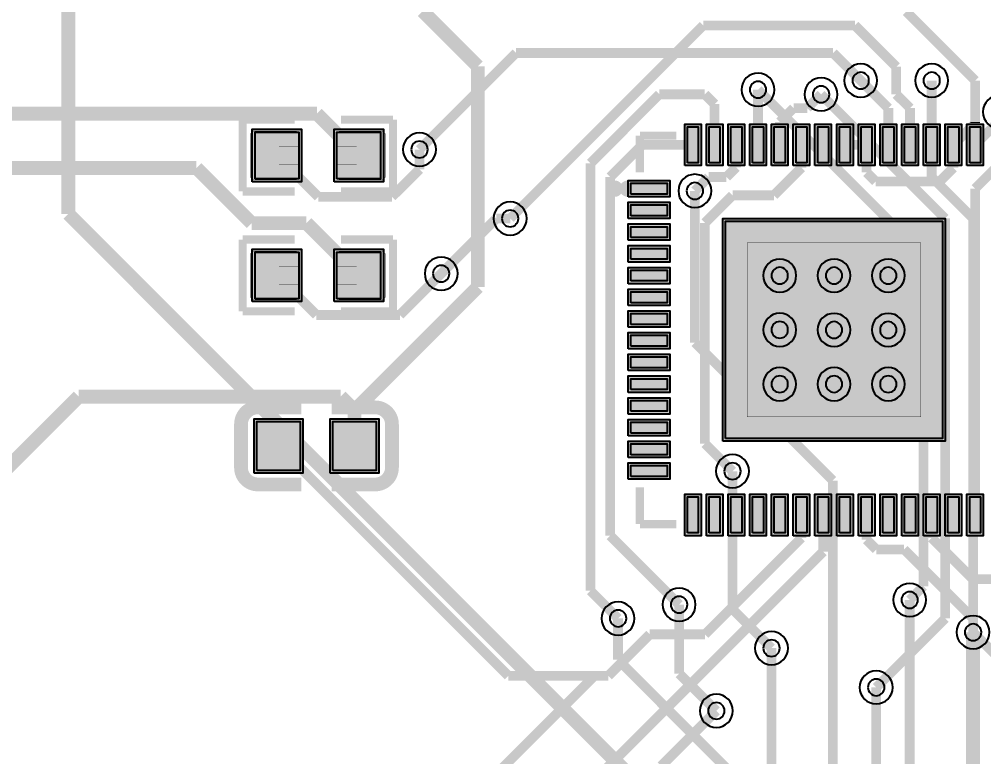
# Model space of a CAD drawing. Header units: millimetres. Extents: x 15 to 87.1, y 6.4 to 62.
# Drawn here: x 32.75 to 50.52, y 38.35 to 51.93 of the extents above; entities that cross this region are included whole.
import ezdxf

# ---------------------------------------------------------------- set-up
doc = ezdxf.new("R2010")
doc.units = ezdxf.units.MM
doc.header["$MEASUREMENT"] = 0
for name, color, linetype, true_color in [('Bottom-Layer', 7, 'Continuous', 0x0000ff), ('Document-Layer', 7, 'Continuous', 0xffffff), ('Hole-Layer', 7, 'Continuous', 0x222222), ('Multi-Layer', 7, 'Continuous', 0xc0c0c0), ('Top-Layer', 7, 'Continuous', 0xff0000), ('Top-Paste-Mask-Layer', 7, 'Continuous', 0x808080), ('Top-Silkscreen-Layer', 7, 'Continuous', 0xffcc00), ('Top-Solder-Mask-Layer', 7, 'Continuous', 0x800080)]:
    doc.layers.add(name, color=color, linetype=linetype, true_color=true_color)

msp = doc.modelspace()

# ---------------------------------------------------------------- hatches: boundary and pattern name
at = {"layer": 'Top-Layer'}
for points in [[(45.061, 49.282), (45.061, 49.947), (45.261, 49.947), (45.261, 49.282)], [(45.46, 49.282), (45.46, 49.947), (45.66, 49.947), (45.66, 49.282)], [(45.86, 49.282), (45.86, 49.947), (46.06, 49.947), (46.06, 49.282)], [(46.26, 49.282), (46.26, 49.947), (46.46, 49.947), (46.46, 49.282)], [(46.661, 49.282), (46.661, 49.947), (46.861, 49.947), (46.861, 49.282)], [(47.061, 49.282), (47.061, 49.947), (47.261, 49.947), (47.261, 49.282)], [(47.46, 49.282), (47.46, 49.947), (47.66, 49.947), (47.66, 49.282)], [(47.86, 49.282), (47.86, 49.947), (48.06, 49.947), (48.06, 49.282)], [(48.26, 49.282), (48.26, 49.947), (48.46, 49.947), (48.46, 49.282)], [(48.661, 49.282), (48.661, 49.947), (48.861, 49.947), (48.861, 49.282)], [(49.061, 49.282), (49.061, 49.947), (49.261, 49.947), (49.261, 49.282)], [(49.46, 49.282), (49.46, 49.947), (49.66, 49.947), (49.66, 49.282)], [(49.86, 49.282), (49.86, 49.947), (50.06, 49.947), (50.06, 49.282)], [(50.26, 49.282), (50.26, 49.947), (50.46, 49.947), (50.46, 49.282)], [(37.095, 48.986), (37.095, 49.85), (37.902, 49.85), (37.902, 48.986)], [(38.602, 48.986), (38.602, 49.85), (39.409, 49.85), (39.409, 48.986)], [(44.02, 48.707), (44.02, 48.907), (44.685, 48.907), (44.685, 48.707)], [(44.02, 48.307), (44.02, 48.507), (44.685, 48.507), (44.685, 48.307)], [(45.761, 44.207), (45.761, 48.207), (49.761, 48.207), (49.761, 44.207)], [(44.02, 47.907), (44.02, 48.107), (44.685, 48.107), (44.685, 47.907)], [(37.095, 46.776), (37.095, 47.64), (37.902, 47.64), (37.902, 46.776)], [(38.602, 46.776), (38.602, 47.64), (39.409, 47.64), (39.409, 46.776)], [(44.02, 47.507), (44.02, 47.707), (44.685, 47.707), (44.685, 47.507)], [(44.02, 47.107), (44.02, 47.307), (44.685, 47.307), (44.685, 47.107)], [(44.02, 46.707), (44.02, 46.907), (44.685, 46.907), (44.685, 46.707)], [(44.02, 46.307), (44.02, 46.507), (44.685, 46.507), (44.685, 46.307)], [(44.02, 45.907), (44.02, 46.107), (44.685, 46.107), (44.685, 45.907)], [(44.02, 45.507), (44.02, 45.707), (44.685, 45.707), (44.685, 45.507)], [(44.02, 45.107), (44.02, 45.307), (44.685, 45.307), (44.685, 45.107)], [(44.02, 44.707), (44.02, 44.907), (44.685, 44.907), (44.685, 44.707)], [(37.127, 43.619), (37.127, 44.519), (37.927, 44.519), (37.927, 43.619)], [(38.527, 43.619), (38.527, 44.519), (39.327, 44.519), (39.327, 43.619)], [(44.02, 44.307), (44.02, 44.507), (44.685, 44.507), (44.685, 44.307)], [(44.02, 43.907), (44.02, 44.107), (44.685, 44.107), (44.685, 43.907)], [(44.02, 43.507), (44.02, 43.707), (44.685, 43.707), (44.685, 43.507)], [(45.061, 42.466), (45.061, 43.131), (45.261, 43.131), (45.261, 42.466)], [(45.46, 42.466), (45.46, 43.131), (45.66, 43.131), (45.66, 42.466)], [(45.86, 42.466), (45.86, 43.131), (46.06, 43.131), (46.06, 42.466)], [(46.26, 42.466), (46.26, 43.131), (46.46, 43.131), (46.46, 42.466)], [(46.661, 42.466), (46.661, 43.131), (46.861, 43.131), (46.861, 42.466)], [(47.061, 42.466), (47.061, 43.131), (47.261, 43.131), (47.261, 42.466)], [(47.46, 42.466), (47.46, 43.131), (47.66, 43.131), (47.66, 42.466)], [(47.86, 42.466), (47.86, 43.131), (48.06, 43.131), (48.06, 42.466)], [(48.26, 42.466), (48.26, 43.131), (48.46, 43.131), (48.46, 42.466)], [(48.661, 42.466), (48.661, 43.131), (48.861, 43.131), (48.861, 42.466)], [(49.061, 42.466), (49.061, 43.131), (49.261, 43.131), (49.261, 42.466)], [(49.46, 42.466), (49.46, 43.131), (49.66, 43.131), (49.66, 42.466)], [(49.86, 42.466), (49.86, 43.131), (50.06, 43.131), (50.06, 42.466)], [(50.26, 42.466), (50.26, 43.131), (50.46, 43.131), (50.46, 42.466)]]:
    msp.add_hatch(color=256, dxfattribs=at).paths.add_polyline_path(points)
at = {"layer": 'Top-Paste-Mask-Layer'}
for points in [[(45.261, 49.282), (45.061, 49.282), (45.061, 49.947), (45.261, 49.947)], [(45.261, 49.282), (45.061, 49.282), (45.061, 49.947), (45.261, 49.947)], [(45.66, 49.282), (45.46, 49.282), (45.46, 49.947), (45.66, 49.947)], [(45.66, 49.282), (45.46, 49.282), (45.46, 49.947), (45.66, 49.947)], [(46.06, 49.282), (45.86, 49.282), (45.86, 49.947), (46.06, 49.947)], [(46.06, 49.282), (45.86, 49.282), (45.86, 49.947), (46.06, 49.947)], [(46.46, 49.282), (46.26, 49.282), (46.26, 49.947), (46.46, 49.947)], [(46.46, 49.282), (46.26, 49.282), (46.26, 49.947), (46.46, 49.947)], [(46.861, 49.282), (46.661, 49.282), (46.661, 49.947), (46.861, 49.947)], [(46.861, 49.282), (46.661, 49.282), (46.661, 49.947), (46.861, 49.947)], [(47.061, 49.947), (47.261, 49.947), (47.261, 49.282), (47.061, 49.282)], [(47.061, 49.947), (47.261, 49.947), (47.261, 49.282), (47.061, 49.282)], [(47.46, 49.947), (47.66, 49.947), (47.66, 49.282), (47.46, 49.282)], [(47.46, 49.947), (47.66, 49.947), (47.66, 49.282), (47.46, 49.282)], [(48.06, 49.282), (47.86, 49.282), (47.86, 49.947), (48.06, 49.947)], [(48.06, 49.282), (47.86, 49.282), (47.86, 49.947), (48.06, 49.947)], [(48.46, 49.282), (48.26, 49.282), (48.26, 49.947), (48.46, 49.947)], [(48.46, 49.282), (48.26, 49.282), (48.26, 49.947), (48.46, 49.947)], [(48.861, 49.282), (48.661, 49.282), (48.661, 49.947), (48.861, 49.947)], [(48.861, 49.282), (48.661, 49.282), (48.661, 49.947), (48.861, 49.947)], [(49.261, 49.282), (49.061, 49.282), (49.061, 49.947), (49.261, 49.947)], [(49.261, 49.282), (49.061, 49.282), (49.061, 49.947), (49.261, 49.947)], [(49.66, 49.282), (49.46, 49.282), (49.46, 49.947), (49.66, 49.947)], [(49.66, 49.282), (49.46, 49.282), (49.46, 49.947), (49.66, 49.947)], [(49.86, 49.947), (50.06, 49.947), (50.06, 49.282), (49.86, 49.282)], [(49.86, 49.947), (50.06, 49.947), (50.06, 49.282), (49.86, 49.282)], [(50.26, 49.947), (50.46, 49.947), (50.46, 49.282), (50.26, 49.282)], [(50.26, 49.947), (50.46, 49.947), (50.46, 49.282), (50.26, 49.282)], [(37.057, 48.968), (37.007, 49.018), (37.007, 49.818), (37.057, 49.868), (37.857, 49.868), (37.907, 49.818), (37.907, 49.576), (37.537, 49.576), (37.537, 49.246), (37.907, 49.246), (37.907, 49.018), (37.857, 48.968)], [(37.057, 48.968), (37.007, 49.018), (37.007, 49.818), (37.057, 49.868), (37.857, 49.868), (37.907, 49.818), (37.907, 49.576), (37.537, 49.576), (37.537, 49.246), (37.907, 49.246), (37.907, 49.018), (37.857, 48.968)], [(39.447, 49.868), (39.497, 49.818), (39.497, 49.018), (39.447, 48.968), (38.647, 48.968), (38.597, 49.018), (38.597, 49.26), (38.967, 49.26), (38.967, 49.59), (38.597, 49.59), (38.597, 49.818), (38.647, 49.868)], [(39.447, 49.868), (39.497, 49.818), (39.497, 49.018), (39.447, 48.968), (38.647, 48.968), (38.597, 49.018), (38.597, 49.26), (38.967, 49.26), (38.967, 49.59), (38.597, 49.59), (38.597, 49.818), (38.647, 49.868)], [(44.02, 48.907), (44.685, 48.907), (44.685, 48.707), (44.02, 48.707)], [(44.02, 48.907), (44.685, 48.907), (44.685, 48.707), (44.02, 48.707)], [(44.02, 48.507), (44.685, 48.507), (44.685, 48.307), (44.02, 48.307)], [(44.02, 48.507), (44.685, 48.507), (44.685, 48.307), (44.02, 48.307)], [(44.02, 48.107), (44.685, 48.107), (44.685, 47.907), (44.02, 47.907)], [(44.02, 48.107), (44.685, 48.107), (44.685, 47.907), (44.02, 47.907)], [(46.161, 47.807), (49.361, 47.807), (49.361, 44.607), (46.161, 44.607)], [(46.161, 47.807), (49.361, 47.807), (49.361, 44.607), (46.161, 44.607)], [(37.057, 46.758), (37.007, 46.808), (37.007, 47.608), (37.057, 47.658), (37.857, 47.658), (37.907, 47.608), (37.907, 47.366), (37.537, 47.366), (37.537, 47.036), (37.907, 47.036), (37.907, 46.808), (37.857, 46.758)], [(37.057, 46.758), (37.007, 46.808), (37.007, 47.608), (37.057, 47.658), (37.857, 47.658), (37.907, 47.608), (37.907, 47.366), (37.537, 47.366), (37.537, 47.036), (37.907, 47.036), (37.907, 46.808), (37.857, 46.758)], [(39.447, 47.658), (39.497, 47.608), (39.497, 46.808), (39.447, 46.758), (38.647, 46.758), (38.597, 46.808), (38.597, 47.05), (38.967, 47.05), (38.967, 47.38), (38.597, 47.38), (38.597, 47.608), (38.647, 47.658)], [(39.447, 47.658), (39.497, 47.608), (39.497, 46.808), (39.447, 46.758), (38.647, 46.758), (38.597, 46.808), (38.597, 47.05), (38.967, 47.05), (38.967, 47.38), (38.597, 47.38), (38.597, 47.608), (38.647, 47.658)], [(44.685, 47.507), (44.02, 47.507), (44.02, 47.707), (44.685, 47.707)], [(44.685, 47.507), (44.02, 47.507), (44.02, 47.707), (44.685, 47.707)], [(44.02, 47.307), (44.685, 47.307), (44.685, 47.107), (44.02, 47.107)], [(44.02, 47.307), (44.685, 47.307), (44.685, 47.107), (44.02, 47.107)], [(44.02, 46.907), (44.685, 46.907), (44.685, 46.707), (44.02, 46.707)], [(44.02, 46.907), (44.685, 46.907), (44.685, 46.707), (44.02, 46.707)], [(44.02, 46.507), (44.685, 46.507), (44.685, 46.307), (44.02, 46.307)], [(44.02, 46.507), (44.685, 46.507), (44.685, 46.307), (44.02, 46.307)], [(44.02, 46.107), (44.685, 46.107), (44.685, 45.907), (44.02, 45.907)], [(44.02, 46.107), (44.685, 46.107), (44.685, 45.907), (44.02, 45.907)], [(44.02, 45.707), (44.685, 45.707), (44.685, 45.507), (44.02, 45.507)], [(44.02, 45.707), (44.685, 45.707), (44.685, 45.507), (44.02, 45.507)], [(44.02, 45.307), (44.685, 45.307), (44.685, 45.107), (44.02, 45.107)], [(44.02, 45.307), (44.685, 45.307), (44.685, 45.107), (44.02, 45.107)], [(44.685, 44.707), (44.02, 44.707), (44.02, 44.907), (44.685, 44.907)], [(44.685, 44.707), (44.02, 44.707), (44.02, 44.907), (44.685, 44.907)], [(37.127, 43.619), (37.127, 44.519), (37.927, 44.519), (37.927, 43.619)], [(38.527, 43.619), (38.527, 44.519), (39.327, 44.519), (39.327, 43.619)], [(44.02, 44.507), (44.685, 44.507), (44.685, 44.307), (44.02, 44.307)], [(44.02, 44.507), (44.685, 44.507), (44.685, 44.307), (44.02, 44.307)], [(44.02, 44.107), (44.685, 44.107), (44.685, 43.907), (44.02, 43.907)], [(44.02, 44.107), (44.685, 44.107), (44.685, 43.907), (44.02, 43.907)], [(44.02, 43.707), (44.685, 43.707), (44.685, 43.507), (44.02, 43.507)], [(44.02, 43.707), (44.685, 43.707), (44.685, 43.507), (44.02, 43.507)], [(45.061, 43.131), (45.261, 43.131), (45.261, 42.466), (45.061, 42.466)], [(45.061, 43.131), (45.261, 43.131), (45.261, 42.466), (45.061, 42.466)], [(45.46, 43.131), (45.66, 43.131), (45.66, 42.466), (45.46, 42.466)], [(45.46, 43.131), (45.66, 43.131), (45.66, 42.466), (45.46, 42.466)], [(46.06, 42.466), (45.86, 42.466), (45.86, 43.131), (46.06, 43.131)], [(46.06, 42.466), (45.86, 42.466), (45.86, 43.131), (46.06, 43.131)], [(46.46, 42.466), (46.26, 42.466), (46.26, 43.131), (46.46, 43.131)], [(46.46, 42.466), (46.26, 42.466), (46.26, 43.131), (46.46, 43.131)], [(46.861, 42.466), (46.661, 42.466), (46.661, 43.131), (46.861, 43.131)], [(46.861, 42.466), (46.661, 42.466), (46.661, 43.131), (46.861, 43.131)], [(47.261, 42.466), (47.061, 42.466), (47.061, 43.131), (47.261, 43.131)], [(47.261, 42.466), (47.061, 42.466), (47.061, 43.131), (47.261, 43.131)], [(47.66, 42.466), (47.46, 42.466), (47.46, 43.131), (47.66, 43.131)], [(47.66, 42.466), (47.46, 42.466), (47.46, 43.131), (47.66, 43.131)], [(47.86, 43.131), (48.06, 43.131), (48.06, 42.466), (47.86, 42.466)], [(47.86, 43.131), (48.06, 43.131), (48.06, 42.466), (47.86, 42.466)], [(48.26, 43.131), (48.46, 43.131), (48.46, 42.466), (48.26, 42.466)], [(48.26, 43.131), (48.46, 43.131), (48.46, 42.466), (48.26, 42.466)], [(48.861, 42.466), (48.661, 42.466), (48.661, 43.131), (48.861, 43.131)], [(48.861, 42.466), (48.661, 42.466), (48.661, 43.131), (48.861, 43.131)], [(49.261, 42.466), (49.061, 42.466), (49.061, 43.131), (49.261, 43.131)], [(49.261, 42.466), (49.061, 42.466), (49.061, 43.131), (49.261, 43.131)], [(49.66, 42.466), (49.46, 42.466), (49.46, 43.131), (49.66, 43.131)], [(49.66, 42.466), (49.46, 42.466), (49.46, 43.131), (49.66, 43.131)], [(50.06, 42.466), (49.86, 42.466), (49.86, 43.131), (50.06, 43.131)], [(50.06, 42.466), (49.86, 42.466), (49.86, 43.131), (50.06, 43.131)], [(50.46, 42.466), (50.26, 42.466), (50.26, 43.131), (50.46, 43.131)], [(50.46, 42.466), (50.26, 42.466), (50.26, 43.131), (50.46, 43.131)]]:
    msp.add_hatch(color=256, dxfattribs=at).paths.add_polyline_path(points)
at = {"layer": 'Top-Solder-Mask-Layer'}
for points in [[(45.01, 49.231), (45.01, 49.997), (45.311, 49.997), (45.311, 49.231)], [(45.41, 49.231), (45.41, 49.997), (45.711, 49.997), (45.711, 49.231)], [(45.81, 49.231), (45.81, 49.997), (46.111, 49.997), (46.111, 49.231)], [(46.21, 49.231), (46.21, 49.997), (46.511, 49.997), (46.511, 49.231)], [(46.61, 49.231), (46.61, 49.997), (46.911, 49.997), (46.911, 49.231)], [(47.01, 49.231), (47.01, 49.997), (47.311, 49.997), (47.311, 49.231)], [(47.41, 49.231), (47.41, 49.997), (47.711, 49.997), (47.711, 49.231)], [(47.81, 49.231), (47.81, 49.997), (48.111, 49.997), (48.111, 49.231)], [(48.21, 49.231), (48.21, 49.997), (48.511, 49.997), (48.511, 49.231)], [(48.61, 49.231), (48.61, 49.997), (48.911, 49.997), (48.911, 49.231)], [(49.01, 49.231), (49.01, 49.997), (49.311, 49.997), (49.311, 49.231)], [(49.41, 49.231), (49.41, 49.997), (49.711, 49.997), (49.711, 49.231)], [(49.81, 49.231), (49.81, 49.997), (50.111, 49.997), (50.111, 49.231)], [(50.21, 49.231), (50.21, 49.997), (50.511, 49.997), (50.511, 49.231)], [(37.045, 48.935), (37.045, 49.901), (37.953, 49.901), (37.953, 48.935)], [(38.551, 48.935), (38.551, 49.901), (39.459, 49.901), (39.459, 48.935)], [(43.97, 48.656), (43.97, 48.957), (44.736, 48.957), (44.736, 48.656)], [(43.97, 48.256), (43.97, 48.557), (44.736, 48.557), (44.736, 48.256)], [(43.97, 47.856), (43.97, 48.157), (44.736, 48.157), (44.736, 47.856)], [(45.71, 44.156), (45.71, 48.257), (49.811, 48.257), (49.811, 44.156)], [(37.045, 46.726), (37.045, 47.691), (37.953, 47.691), (37.953, 46.726)], [(38.551, 46.726), (38.551, 47.691), (39.459, 47.691), (39.459, 46.726)], [(43.97, 47.456), (43.97, 47.758), (44.736, 47.758), (44.736, 47.456)], [(43.97, 47.056), (43.97, 47.357), (44.736, 47.357), (44.736, 47.056)], [(43.97, 46.656), (43.97, 46.957), (44.736, 46.957), (44.736, 46.656)], [(43.97, 46.256), (43.97, 46.557), (44.736, 46.557), (44.736, 46.256)], [(43.97, 45.856), (43.97, 46.157), (44.736, 46.157), (44.736, 45.856)], [(43.97, 45.456), (43.97, 45.758), (44.736, 45.758), (44.736, 45.456)], [(43.97, 45.056), (43.97, 45.357), (44.736, 45.357), (44.736, 45.056)], [(43.97, 44.656), (43.97, 44.957), (44.736, 44.957), (44.736, 44.656)], [(37.076, 43.568), (37.076, 44.57), (37.978, 44.57), (37.978, 43.568)], [(38.476, 43.568), (38.476, 44.57), (39.378, 44.57), (39.378, 43.568)], [(43.97, 44.256), (43.97, 44.557), (44.736, 44.557), (44.736, 44.256)], [(43.97, 43.856), (43.97, 44.157), (44.736, 44.157), (44.736, 43.856)], [(43.97, 43.456), (43.97, 43.758), (44.736, 43.758), (44.736, 43.456)], [(45.01, 42.416), (45.01, 43.182), (45.311, 43.182), (45.311, 42.416)], [(45.41, 42.416), (45.41, 43.182), (45.711, 43.182), (45.711, 42.416)], [(45.81, 42.416), (45.81, 43.182), (46.111, 43.182), (46.111, 42.416)], [(46.21, 42.416), (46.21, 43.182), (46.511, 43.182), (46.511, 42.416)], [(46.61, 42.416), (46.61, 43.182), (46.911, 43.182), (46.911, 42.416)], [(47.01, 42.416), (47.01, 43.182), (47.311, 43.182), (47.311, 42.416)], [(47.41, 42.416), (47.41, 43.182), (47.711, 43.182), (47.711, 42.416)], [(47.81, 42.416), (47.81, 43.182), (48.111, 43.182), (48.111, 42.416)], [(48.21, 42.416), (48.21, 43.182), (48.511, 43.182), (48.511, 42.416)], [(48.61, 42.416), (48.61, 43.182), (48.911, 43.182), (48.911, 42.416)], [(49.01, 42.416), (49.01, 43.182), (49.311, 43.182), (49.311, 42.416)], [(49.41, 42.416), (49.41, 43.182), (49.711, 43.182), (49.711, 42.416)], [(49.81, 42.416), (49.81, 43.182), (50.111, 43.182), (50.111, 42.416)], [(50.21, 42.416), (50.21, 43.182), (50.511, 43.182), (50.511, 42.416)]]:
    msp.add_hatch(color=256, dxfattribs=at).paths.add_polyline_path(points)

# ---------------------------------------------------------------- linework, layer by layer
at = {"layer": 'Bottom-Layer'}
for points, const_width in [([(33.655, 48.343), (33.655, 52.661)], 0.254), ([(41.902, 51.306), (40.125, 49.528)], 0.18), ([(47.745, 51.306), (41.902, 51.306)], 0.18), ([(48.252, 50.798), (47.745, 51.306)], 0.18), ([(49.56, 50.798), (49.56, 49.021)], 0.18), ([(46.361, 50.63), (49.408, 47.582)], 0.18), ([(47.522, 50.544), (49.808, 48.258)], 0.18), ([(49.56, 49.021), (50.322, 48.258)], 0.18), ([(45.198, 48.766), (45.198, 45.972)], 0.18), ([(45.339, 36.659), (33.655, 48.343)], 0.254), ([(41.541, 48.258), (40.525, 47.242)], 0.18), ([(41.795, 48.258), (41.541, 48.258)], 0.18), ([(49.808, 48.258), (49.808, 40.892)], 0.18), ([(50.322, 48.258), (50.322, 40.638)], 0.18), ([(49.408, 47.582), (49.408, 41.486)], 0.18), ([(45.198, 45.972), (47.738, 43.432)], 0.18), ([(45.891, 43.604), (45.891, 41.064)], 0.18), ([(47.738, 43.432), (47.738, 32.002)], 0.18), ([(49.408, 41.486), (49.155, 41.232)], 0.18), ([(44.907, 41.146), (44.907, 39.876)], 0.18), ([(45.891, 41.064), (46.609, 40.345)], 0.18), ([(43.782, 40.892), (43.782, 40.131)], 0.18), ([(49.808, 40.892), (48.538, 39.622)], 0.18), ([(50.322, 40.638), (50.322, 31.748)], 0.254), ([(43.782, 40.131), (46.576, 37.336)], 0.18), ([(44.907, 39.876), (45.593, 39.19)], 0.18)]:
    msp.add_lwpolyline(points, dxfattribs=dict(at, const_width=const_width))
at = {"layer": 'Document-Layer', "const_width": 0.15}
msp.add_lwpolyline([(43.886, 48.807, 1), (44.035, 48.807), (44.035, 48.807, 1), (43.886, 48.807)], format="xyb", dxfattribs=at)
msp.add_lwpolyline([(43.886, 48.807, 1), (44.035, 48.807), (44.035, 48.807, 1), (43.886, 48.807)], format="xyb", dxfattribs=at)
at = {"layer": 'Hole-Layer'}
for points in [[(48.1, 50.798, 1), (48.405, 50.798), (48.405, 50.798, 1), (48.1, 50.798)], [(49.408, 50.798, 1), (49.713, 50.798), (49.713, 50.798, 1), (49.408, 50.798)], [(46.208, 50.63, 1), (46.513, 50.63), (46.513, 50.63, 1), (46.208, 50.63)], [(47.37, 50.544, 1), (47.675, 50.544), (47.675, 50.544, 1), (47.37, 50.544)], [(39.972, 49.528, 1), (40.277, 49.528), (40.277, 49.528, 1), (39.972, 49.528)], [(45.046, 48.766, 1), (45.351, 48.766), (45.351, 48.766, 1), (45.046, 48.766)], [(41.642, 48.258, 1), (41.947, 48.258), (41.947, 48.258, 1), (41.642, 48.258)], [(40.372, 47.242, 1), (40.677, 47.242), (40.677, 47.242, 1), (40.372, 47.242)], [(46.608, 47.206, 1), (46.913, 47.206), (46.913, 47.206, 1), (46.608, 47.206)], [(47.608, 47.206, 1), (47.913, 47.206), (47.913, 47.206, 1), (47.608, 47.206)], [(48.608, 47.206, 1), (48.913, 47.206), (48.913, 47.206, 1), (48.608, 47.206)], [(46.608, 46.207, 1), (46.913, 46.207), (46.913, 46.207, 1), (46.608, 46.207)], [(47.608, 46.206, 1), (47.913, 46.206), (47.913, 46.206, 1), (47.608, 46.206)], [(48.608, 46.206, 1), (48.913, 46.206), (48.913, 46.206, 1), (48.608, 46.206)], [(46.608, 45.206, 1), (46.913, 45.206), (46.913, 45.206, 1), (46.608, 45.206)], [(47.609, 45.207, 1), (47.913, 45.207), (47.913, 45.207, 1), (47.609, 45.207)], [(48.608, 45.206, 1), (48.913, 45.206), (48.913, 45.206, 1), (48.608, 45.206)], [(45.738, 43.604, 1), (46.043, 43.604), (46.043, 43.604, 1), (45.738, 43.604)], [(44.754, 41.146, 1), (45.059, 41.146), (45.059, 41.146, 1), (44.754, 41.146)], [(49.002, 41.232, 1), (49.307, 41.232), (49.307, 41.232, 1), (49.002, 41.232)], [(43.63, 40.892, 1), (43.935, 40.892), (43.935, 40.892, 1), (43.63, 40.892)], [(50.17, 40.638, 1), (50.475, 40.638), (50.475, 40.638, 1), (50.17, 40.638)], [(46.457, 40.345, 1), (46.762, 40.345), (46.762, 40.345, 1), (46.457, 40.345)], [(48.386, 39.622, 1), (48.691, 39.622), (48.691, 39.622, 1), (48.386, 39.622)], [(45.441, 39.19, 1), (45.746, 39.19), (45.746, 39.19, 1), (45.441, 39.19)]]:
    msp.add_lwpolyline(points, format="xyb", dxfattribs=at)
at = {"layer": 'Multi-Layer'}
for points in [[(47.947, 50.798, 1), (48.557, 50.798), (48.557, 50.798, 1), (47.947, 50.798)], [(49.255, 50.798, 1), (49.865, 50.798), (49.865, 50.798, 1), (49.255, 50.798)], [(46.056, 50.63, 1), (46.666, 50.63), (46.666, 50.63, 1), (46.056, 50.63)], [(47.217, 50.544, 1), (47.827, 50.544), (47.827, 50.544, 1), (47.217, 50.544)], [(50.504, 50.219, 1), (51.114, 50.219), (51.114, 50.219, 1), (50.504, 50.219)], [(39.82, 49.528, 1), (40.43, 49.528), (40.43, 49.528, 1), (39.82, 49.528)], [(44.893, 48.766, 1), (45.503, 48.766), (45.503, 48.766, 1), (44.893, 48.766)], [(41.49, 48.258, 1), (42.1, 48.258), (42.1, 48.258, 1), (41.49, 48.258)], [(40.22, 47.242, 1), (40.83, 47.242), (40.83, 47.242, 1), (40.22, 47.242)], [(46.456, 47.206, 1), (47.066, 47.206), (47.066, 47.206, 1), (46.456, 47.206)], [(47.456, 47.206, 1), (48.065, 47.206), (48.065, 47.206, 1), (47.456, 47.206)], [(48.456, 47.206, 1), (49.065, 47.206), (49.065, 47.206, 1), (48.456, 47.206)], [(46.456, 46.207, 1), (47.066, 46.207), (47.066, 46.207, 1), (46.456, 46.207)], [(47.456, 46.206, 1), (48.065, 46.206), (48.065, 46.206, 1), (47.456, 46.206)], [(48.456, 46.206, 1), (49.065, 46.206), (49.065, 46.206, 1), (48.456, 46.206)], [(46.456, 45.206, 1), (47.065, 45.206), (47.065, 45.206, 1), (46.456, 45.206)], [(47.456, 45.207, 1), (48.066, 45.207), (48.066, 45.207, 1), (47.456, 45.207)], [(48.456, 45.206, 1), (49.065, 45.206), (49.065, 45.206, 1), (48.456, 45.206)], [(45.586, 43.604, 1), (46.196, 43.604), (46.196, 43.604, 1), (45.586, 43.604)], [(44.602, 41.146, 1), (45.212, 41.146), (45.212, 41.146, 1), (44.602, 41.146)], [(48.85, 41.232, 1), (49.46, 41.232), (49.46, 41.232, 1), (48.85, 41.232)], [(43.477, 40.892, 1), (44.087, 40.892), (44.087, 40.892, 1), (43.477, 40.892)], [(50.017, 40.638, 1), (50.627, 40.638), (50.627, 40.638, 1), (50.017, 40.638)], [(46.304, 40.345, 1), (46.914, 40.345), (46.914, 40.345, 1), (46.304, 40.345)], [(48.233, 39.622, 1), (48.843, 39.622), (48.843, 39.622, 1), (48.233, 39.622)], [(45.288, 39.19, 1), (45.898, 39.19), (45.898, 39.19, 1), (45.288, 39.19)]]:
    msp.add_lwpolyline(points, format="xyb", dxfattribs=at)
at = {"layer": 'Top-Layer'}
for points, const_width in [([(40.183, 52.075), (41.199, 51.059)], 0.254), ([(50.361, 50.798), (49.091, 52.068)], 0.18), ([(45.351, 51.814), (41.795, 48.258)], 0.18), ([(48.145, 51.814), (45.351, 51.814)], 0.18), ([(48.907, 51.052), (48.145, 51.814)], 0.18), ([(41.199, 51.059), (41.199, 46.995)], 0.254), ([(48.907, 50.544), (48.907, 51.052)], 0.18), ([(48.761, 50.291), (48.252, 50.798)], 0.18), ([(49.56, 49.614), (49.56, 50.798)], 0.18), ([(50.361, 50.036), (50.361, 50.798)], 0.18), ([(44.544, 50.544), (43.274, 49.274)], 0.18), ([(45.38, 50.544), (44.544, 50.544)], 0.18), ([(45.56, 50.364), (45.38, 50.544)], 0.18), ([(46.361, 49.614), (46.361, 50.63)], 0.18), ([(47.268, 50.291), (47.522, 50.544)], 0.18), ([(49.161, 50.291), (48.907, 50.544)], 0.18), ([(29.722, 50.189), (38.234, 50.189)], 0.254), ([(38.234, 50.189), (39.005, 49.418)], 0.254), ([(45.56, 49.614), (45.56, 50.364)], 0.18), ([(46.761, 50.036), (47.015, 50.291)], 0.18), ([(47.015, 50.291), (47.268, 50.291)], 0.18), ([(48.761, 49.614), (48.761, 50.291)], 0.18), ([(49.161, 49.614), (49.161, 50.291)], 0.18), ([(50.361, 48.809), (51.885, 50.334)], 0.18), ([(46.761, 49.614), (46.761, 50.036)], 0.18), ([(50.361, 50.014), (49.96, 49.614)], 0.18), ([(50.809, 50.063), (50.361, 49.614)], 0.18), ([(50.361, 49.614), (50.361, 50.036)], 0.18), ([(50.361, 50.036), (50.361, 50.014)], 0.18), ([(40.125, 49.528), (40.125, 49.164)], 0.18), ([(44.23, 49.614), (43.637, 49.021)], 0.18), ([(45.161, 49.614), (44.23, 49.614)], 0.18), ([(45.96, 49.614), (45.96, 49.201)], 0.18), ([(47.161, 49.614), (47.161, 49.192)], 0.18), ([(48.361, 49.614), (47.96, 49.614)], 0.18), ([(48.361, 49.106), (48.361, 49.614)], 0.18), ([(49.96, 49.614), (49.96, 49.192)], 0.18), ([(38.261, 48.656), (37.499, 49.418)], 0.18), ([(28.968, 49.188), (36.016, 49.188)], 0.254), ([(36.016, 49.188), (37.032, 48.172)], 0.254), ([(40.125, 49.164), (39.616, 48.656)], 0.18), ([(43.274, 49.274), (43.274, 41.401)], 0.18), ([(45.96, 49.201), (45.78, 49.021)], 0.18), ([(47.161, 49.192), (46.653, 48.684)], 0.18), ([(49.96, 49.192), (49.706, 48.938)], 0.18), ([(43.637, 49.021), (43.637, 42.416)], 0.18), ([(45.452, 49.021), (45.198, 48.766)], 0.18), ([(45.78, 49.021), (45.452, 49.021)], 0.18), ([(48.529, 48.938), (48.361, 49.106)], 0.18), ([(49.706, 48.938), (48.529, 48.938)], 0.18), ([(50.361, 42.799), (50.361, 48.809)], 0.18), ([(39.616, 48.656), (38.261, 48.656)], 0.18), ([(45.891, 48.684), (45.383, 48.176)], 0.18), ([(46.653, 48.684), (45.891, 48.684)], 0.18), ([(37.032, 48.172), (38.042, 48.172)], 0.254), ([(38.042, 48.172), (39.005, 47.208)], 0.254), ([(45.383, 48.176), (45.383, 44.112)], 0.18), ([(38.226, 46.481), (37.499, 47.208)], 0.18), ([(40.525, 47.242), (39.763, 46.481)], 0.18), ([(41.199, 46.995), (38.927, 44.723)], 0.254), ([(39.763, 46.481), (38.226, 46.481)], 0.18), ([(33.847, 44.977), (29.529, 40.659)], 0.254), ([(38.673, 44.977), (33.847, 44.977)], 0.254), ([(38.927, 44.723), (38.673, 44.977)], 0.254), ([(38.927, 44.723), (38.927, 44.069)], 0.254), ([(41.76, 39.836), (37.527, 44.069)], 0.18), ([(45.383, 44.112), (45.891, 43.604)], 0.18), ([(47.161, 42.799), (47.161, 42.376)], 0.18), ([(47.56, 42.799), (47.56, 42.122)], 0.18), ([(48.361, 42.342), (48.361, 42.799)], 0.18), ([(49.56, 42.799), (49.56, 42.376)], 0.18), ([(43.637, 42.416), (44.907, 41.146)], 0.18), ([(47.161, 42.376), (45.383, 40.599)], 0.18), ([(49.56, 42.376), (50.322, 41.615)], 0.18), ([(48.541, 42.162), (48.361, 42.342)], 0.18), ([(47.56, 42.122), (42.991, 37.553)], 0.18), ([(49.052, 42.162), (48.541, 42.162)], 0.18), ([(50.322, 40.892), (49.052, 42.162)], 0.18), ([(50.322, 41.615), (51.104, 41.615)], 0.18), ([(43.274, 41.401), (43.782, 40.892)], 0.18), ([(49.155, 41.232), (49.155, 34.143)], 0.18), ([(50.322, 40.638), (50.322, 40.892)], 0.18), ([(44.367, 40.599), (43.605, 39.836)], 0.18), ([(45.383, 40.599), (44.367, 40.599)], 0.18), ([(50.322, 40.638), (51.846, 39.114)], 0.18), ([(46.609, 40.345), (46.609, 34.137)], 0.18), ([(43.351, 39.836), (40.636, 37.122)], 0.18), ([(43.605, 39.836), (41.76, 39.836)], 0.18), ([(48.538, 39.622), (48.538, 34.797)], 0.18), ([(45.593, 39.19), (44.577, 38.174)], 0.18)]:
    msp.add_lwpolyline(points, dxfattribs=dict(at, const_width=const_width))
for points in [[(45.061, 49.282), (45.061, 49.947), (45.261, 49.947), (45.261, 49.282)], [(45.46, 49.282), (45.46, 49.947), (45.66, 49.947), (45.66, 49.282)], [(45.86, 49.282), (45.86, 49.947), (46.06, 49.947), (46.06, 49.282)], [(46.26, 49.282), (46.26, 49.947), (46.46, 49.947), (46.46, 49.282)], [(46.661, 49.282), (46.661, 49.947), (46.861, 49.947), (46.861, 49.282)], [(47.061, 49.282), (47.061, 49.947), (47.261, 49.947), (47.261, 49.282)], [(47.46, 49.282), (47.46, 49.947), (47.66, 49.947), (47.66, 49.282)], [(47.86, 49.282), (47.86, 49.947), (48.06, 49.947), (48.06, 49.282)], [(48.26, 49.282), (48.26, 49.947), (48.46, 49.947), (48.46, 49.282)], [(48.661, 49.282), (48.661, 49.947), (48.861, 49.947), (48.861, 49.282)], [(49.061, 49.282), (49.061, 49.947), (49.261, 49.947), (49.261, 49.282)], [(49.46, 49.282), (49.46, 49.947), (49.66, 49.947), (49.66, 49.282)], [(49.86, 49.282), (49.86, 49.947), (50.06, 49.947), (50.06, 49.282)], [(50.26, 49.282), (50.26, 49.947), (50.46, 49.947), (50.46, 49.282)], [(37.095, 48.986), (37.095, 49.85), (37.902, 49.85), (37.902, 48.986)], [(38.602, 48.986), (38.602, 49.85), (39.409, 49.85), (39.409, 48.986)], [(44.02, 48.707), (44.02, 48.907), (44.685, 48.907), (44.685, 48.707)], [(44.02, 48.307), (44.02, 48.507), (44.685, 48.507), (44.685, 48.307)], [(45.761, 44.207), (45.761, 48.207), (49.761, 48.207), (49.761, 44.207)], [(44.02, 47.907), (44.02, 48.107), (44.685, 48.107), (44.685, 47.907)], [(37.095, 46.776), (37.095, 47.64), (37.902, 47.64), (37.902, 46.776)], [(38.602, 46.776), (38.602, 47.64), (39.409, 47.64), (39.409, 46.776)], [(44.02, 47.507), (44.02, 47.707), (44.685, 47.707), (44.685, 47.507)], [(44.02, 47.107), (44.02, 47.307), (44.685, 47.307), (44.685, 47.107)], [(44.02, 46.707), (44.02, 46.907), (44.685, 46.907), (44.685, 46.707)], [(44.02, 46.307), (44.02, 46.507), (44.685, 46.507), (44.685, 46.307)], [(44.02, 45.907), (44.02, 46.107), (44.685, 46.107), (44.685, 45.907)], [(44.02, 45.507), (44.02, 45.707), (44.685, 45.707), (44.685, 45.507)], [(44.02, 45.107), (44.02, 45.307), (44.685, 45.307), (44.685, 45.107)], [(44.02, 44.707), (44.02, 44.907), (44.685, 44.907), (44.685, 44.707)], [(37.127, 43.619), (37.127, 44.519), (37.927, 44.519), (37.927, 43.619)], [(38.527, 43.619), (38.527, 44.519), (39.327, 44.519), (39.327, 43.619)], [(44.02, 44.307), (44.02, 44.507), (44.685, 44.507), (44.685, 44.307)], [(44.02, 43.907), (44.02, 44.107), (44.685, 44.107), (44.685, 43.907)], [(44.02, 43.507), (44.02, 43.707), (44.685, 43.707), (44.685, 43.507)], [(45.061, 42.466), (45.061, 43.131), (45.261, 43.131), (45.261, 42.466)], [(45.46, 42.466), (45.46, 43.131), (45.66, 43.131), (45.66, 42.466)], [(45.86, 42.466), (45.86, 43.131), (46.06, 43.131), (46.06, 42.466)], [(46.26, 42.466), (46.26, 43.131), (46.46, 43.131), (46.46, 42.466)], [(46.661, 42.466), (46.661, 43.131), (46.861, 43.131), (46.861, 42.466)], [(47.061, 42.466), (47.061, 43.131), (47.261, 43.131), (47.261, 42.466)], [(47.46, 42.466), (47.46, 43.131), (47.66, 43.131), (47.66, 42.466)], [(47.86, 42.466), (47.86, 43.131), (48.06, 43.131), (48.06, 42.466)], [(48.26, 42.466), (48.26, 43.131), (48.46, 43.131), (48.46, 42.466)], [(48.661, 42.466), (48.661, 43.131), (48.861, 43.131), (48.861, 42.466)], [(49.061, 42.466), (49.061, 43.131), (49.261, 43.131), (49.261, 42.466)], [(49.46, 42.466), (49.46, 43.131), (49.66, 43.131), (49.66, 42.466)], [(49.86, 42.466), (49.86, 43.131), (50.06, 43.131), (50.06, 42.466)], [(50.26, 42.466), (50.26, 43.131), (50.46, 43.131), (50.46, 42.466)]]:
    msp.add_lwpolyline(points, close=True, dxfattribs=at)
at = {"layer": 'Top-Paste-Mask-Layer', "const_width": 0.00508}
for points in [[(45.261, 49.282), (45.061, 49.282), (45.061, 49.947), (45.261, 49.947)], [(45.261, 49.282), (45.061, 49.282), (45.061, 49.947), (45.261, 49.947)], [(45.66, 49.282), (45.46, 49.282), (45.46, 49.947), (45.66, 49.947)], [(45.66, 49.282), (45.46, 49.282), (45.46, 49.947), (45.66, 49.947)], [(46.06, 49.282), (45.86, 49.282), (45.86, 49.947), (46.06, 49.947)], [(46.06, 49.282), (45.86, 49.282), (45.86, 49.947), (46.06, 49.947)], [(46.46, 49.282), (46.26, 49.282), (46.26, 49.947), (46.46, 49.947)], [(46.46, 49.282), (46.26, 49.282), (46.26, 49.947), (46.46, 49.947)], [(46.861, 49.282), (46.661, 49.282), (46.661, 49.947), (46.861, 49.947)], [(46.861, 49.282), (46.661, 49.282), (46.661, 49.947), (46.861, 49.947)], [(47.061, 49.947), (47.261, 49.947), (47.261, 49.282), (47.061, 49.282)], [(47.061, 49.947), (47.261, 49.947), (47.261, 49.282), (47.061, 49.282)], [(47.46, 49.947), (47.66, 49.947), (47.66, 49.282), (47.46, 49.282)], [(47.46, 49.947), (47.66, 49.947), (47.66, 49.282), (47.46, 49.282)], [(48.06, 49.282), (47.86, 49.282), (47.86, 49.947), (48.06, 49.947)], [(48.06, 49.282), (47.86, 49.282), (47.86, 49.947), (48.06, 49.947)], [(48.46, 49.282), (48.26, 49.282), (48.26, 49.947), (48.46, 49.947)], [(48.46, 49.282), (48.26, 49.282), (48.26, 49.947), (48.46, 49.947)], [(48.861, 49.282), (48.661, 49.282), (48.661, 49.947), (48.861, 49.947)], [(48.861, 49.282), (48.661, 49.282), (48.661, 49.947), (48.861, 49.947)], [(49.261, 49.282), (49.061, 49.282), (49.061, 49.947), (49.261, 49.947)], [(49.261, 49.282), (49.061, 49.282), (49.061, 49.947), (49.261, 49.947)], [(49.66, 49.282), (49.46, 49.282), (49.46, 49.947), (49.66, 49.947)], [(49.66, 49.282), (49.46, 49.282), (49.46, 49.947), (49.66, 49.947)], [(49.86, 49.947), (50.06, 49.947), (50.06, 49.282), (49.86, 49.282)], [(49.86, 49.947), (50.06, 49.947), (50.06, 49.282), (49.86, 49.282)], [(50.26, 49.947), (50.46, 49.947), (50.46, 49.282), (50.26, 49.282)], [(50.26, 49.947), (50.46, 49.947), (50.46, 49.282), (50.26, 49.282)], [(37.057, 48.968), (37.007, 49.018), (37.007, 49.818), (37.057, 49.868), (37.857, 49.868), (37.907, 49.818), (37.907, 49.576), (37.537, 49.576), (37.537, 49.246), (37.907, 49.246), (37.907, 49.018), (37.857, 48.968)], [(37.057, 48.968), (37.007, 49.018), (37.007, 49.818), (37.057, 49.868), (37.857, 49.868), (37.907, 49.818), (37.907, 49.576), (37.537, 49.576), (37.537, 49.246), (37.907, 49.246), (37.907, 49.018), (37.857, 48.968)], [(39.447, 49.868), (39.497, 49.818), (39.497, 49.018), (39.447, 48.968), (38.647, 48.968), (38.597, 49.018), (38.597, 49.26), (38.967, 49.26), (38.967, 49.59), (38.597, 49.59), (38.597, 49.818), (38.647, 49.868)], [(39.447, 49.868), (39.497, 49.818), (39.497, 49.018), (39.447, 48.968), (38.647, 48.968), (38.597, 49.018), (38.597, 49.26), (38.967, 49.26), (38.967, 49.59), (38.597, 49.59), (38.597, 49.818), (38.647, 49.868)], [(44.02, 48.907), (44.685, 48.907), (44.685, 48.707), (44.02, 48.707)], [(44.02, 48.907), (44.685, 48.907), (44.685, 48.707), (44.02, 48.707)], [(44.02, 48.507), (44.685, 48.507), (44.685, 48.307), (44.02, 48.307)], [(44.02, 48.507), (44.685, 48.507), (44.685, 48.307), (44.02, 48.307)], [(44.02, 48.107), (44.685, 48.107), (44.685, 47.907), (44.02, 47.907)], [(44.02, 48.107), (44.685, 48.107), (44.685, 47.907), (44.02, 47.907)], [(46.161, 47.807), (49.361, 47.807), (49.361, 44.607), (46.161, 44.607)], [(46.161, 47.807), (49.361, 47.807), (49.361, 44.607), (46.161, 44.607)], [(37.057, 46.758), (37.007, 46.808), (37.007, 47.608), (37.057, 47.658), (37.857, 47.658), (37.907, 47.608), (37.907, 47.366), (37.537, 47.366), (37.537, 47.036), (37.907, 47.036), (37.907, 46.808), (37.857, 46.758)], [(37.057, 46.758), (37.007, 46.808), (37.007, 47.608), (37.057, 47.658), (37.857, 47.658), (37.907, 47.608), (37.907, 47.366), (37.537, 47.366), (37.537, 47.036), (37.907, 47.036), (37.907, 46.808), (37.857, 46.758)], [(39.447, 47.658), (39.497, 47.608), (39.497, 46.808), (39.447, 46.758), (38.647, 46.758), (38.597, 46.808), (38.597, 47.05), (38.967, 47.05), (38.967, 47.38), (38.597, 47.38), (38.597, 47.608), (38.647, 47.658)], [(39.447, 47.658), (39.497, 47.608), (39.497, 46.808), (39.447, 46.758), (38.647, 46.758), (38.597, 46.808), (38.597, 47.05), (38.967, 47.05), (38.967, 47.38), (38.597, 47.38), (38.597, 47.608), (38.647, 47.658)], [(44.685, 47.507), (44.02, 47.507), (44.02, 47.707), (44.685, 47.707)], [(44.685, 47.507), (44.02, 47.507), (44.02, 47.707), (44.685, 47.707)], [(44.02, 47.307), (44.685, 47.307), (44.685, 47.107), (44.02, 47.107)], [(44.02, 47.307), (44.685, 47.307), (44.685, 47.107), (44.02, 47.107)], [(44.02, 46.907), (44.685, 46.907), (44.685, 46.707), (44.02, 46.707)], [(44.02, 46.907), (44.685, 46.907), (44.685, 46.707), (44.02, 46.707)], [(44.02, 46.507), (44.685, 46.507), (44.685, 46.307), (44.02, 46.307)], [(44.02, 46.507), (44.685, 46.507), (44.685, 46.307), (44.02, 46.307)], [(44.02, 46.107), (44.685, 46.107), (44.685, 45.907), (44.02, 45.907)], [(44.02, 46.107), (44.685, 46.107), (44.685, 45.907), (44.02, 45.907)], [(44.02, 45.707), (44.685, 45.707), (44.685, 45.507), (44.02, 45.507)], [(44.02, 45.707), (44.685, 45.707), (44.685, 45.507), (44.02, 45.507)], [(44.02, 45.307), (44.685, 45.307), (44.685, 45.107), (44.02, 45.107)], [(44.02, 45.307), (44.685, 45.307), (44.685, 45.107), (44.02, 45.107)], [(44.685, 44.707), (44.02, 44.707), (44.02, 44.907), (44.685, 44.907)], [(44.685, 44.707), (44.02, 44.707), (44.02, 44.907), (44.685, 44.907)], [(44.02, 44.507), (44.685, 44.507), (44.685, 44.307), (44.02, 44.307)], [(44.02, 44.507), (44.685, 44.507), (44.685, 44.307), (44.02, 44.307)], [(44.02, 44.107), (44.685, 44.107), (44.685, 43.907), (44.02, 43.907)], [(44.02, 44.107), (44.685, 44.107), (44.685, 43.907), (44.02, 43.907)], [(44.02, 43.707), (44.685, 43.707), (44.685, 43.507), (44.02, 43.507)], [(44.02, 43.707), (44.685, 43.707), (44.685, 43.507), (44.02, 43.507)], [(45.061, 43.131), (45.261, 43.131), (45.261, 42.466), (45.061, 42.466)], [(45.061, 43.131), (45.261, 43.131), (45.261, 42.466), (45.061, 42.466)], [(45.46, 43.131), (45.66, 43.131), (45.66, 42.466), (45.46, 42.466)], [(45.46, 43.131), (45.66, 43.131), (45.66, 42.466), (45.46, 42.466)], [(46.06, 42.466), (45.86, 42.466), (45.86, 43.131), (46.06, 43.131)], [(46.06, 42.466), (45.86, 42.466), (45.86, 43.131), (46.06, 43.131)], [(46.46, 42.466), (46.26, 42.466), (46.26, 43.131), (46.46, 43.131)], [(46.46, 42.466), (46.26, 42.466), (46.26, 43.131), (46.46, 43.131)], [(46.861, 42.466), (46.661, 42.466), (46.661, 43.131), (46.861, 43.131)], [(46.861, 42.466), (46.661, 42.466), (46.661, 43.131), (46.861, 43.131)], [(47.261, 42.466), (47.061, 42.466), (47.061, 43.131), (47.261, 43.131)], [(47.261, 42.466), (47.061, 42.466), (47.061, 43.131), (47.261, 43.131)], [(47.66, 42.466), (47.46, 42.466), (47.46, 43.131), (47.66, 43.131)], [(47.66, 42.466), (47.46, 42.466), (47.46, 43.131), (47.66, 43.131)], [(47.86, 43.131), (48.06, 43.131), (48.06, 42.466), (47.86, 42.466)], [(47.86, 43.131), (48.06, 43.131), (48.06, 42.466), (47.86, 42.466)], [(48.26, 43.131), (48.46, 43.131), (48.46, 42.466), (48.26, 42.466)], [(48.26, 43.131), (48.46, 43.131), (48.46, 42.466), (48.26, 42.466)], [(48.861, 42.466), (48.661, 42.466), (48.661, 43.131), (48.861, 43.131)], [(48.861, 42.466), (48.661, 42.466), (48.661, 43.131), (48.861, 43.131)], [(49.261, 42.466), (49.061, 42.466), (49.061, 43.131), (49.261, 43.131)], [(49.261, 42.466), (49.061, 42.466), (49.061, 43.131), (49.261, 43.131)], [(49.66, 42.466), (49.46, 42.466), (49.46, 43.131), (49.66, 43.131)], [(49.66, 42.466), (49.46, 42.466), (49.46, 43.131), (49.66, 43.131)], [(50.06, 42.466), (49.86, 42.466), (49.86, 43.131), (50.06, 43.131)], [(50.06, 42.466), (49.86, 42.466), (49.86, 43.131), (50.06, 43.131)], [(50.46, 42.466), (50.26, 42.466), (50.26, 43.131), (50.46, 43.131)], [(50.46, 42.466), (50.26, 42.466), (50.26, 43.131), (50.46, 43.131)]]:
    msp.add_lwpolyline(points, close=True, dxfattribs=at)
at = {"layer": 'Top-Paste-Mask-Layer'}
for points in [[(37.127, 43.619), (37.127, 44.519), (37.927, 44.519), (37.927, 43.619)], [(38.527, 43.619), (38.527, 44.519), (39.327, 44.519), (39.327, 43.619)]]:
    msp.add_lwpolyline(points, close=True, dxfattribs=at)
at = {"layer": 'Top-Silkscreen-Layer'}
for points, const_width in [([(36.867, 48.757), (36.867, 50.078)], 0.152), ([(36.867, 50.078), (37.826, 50.078)], 0.152), ([(36.867, 48.757), (36.867, 50.078)], 0.152), ([(36.867, 50.078), (37.826, 50.078)], 0.152), ([(39.637, 50.078), (38.678, 50.078)], 0.152), ([(39.637, 50.078), (38.678, 50.078)], 0.152), ([(39.637, 48.757), (39.637, 50.078)], 0.152), ([(39.637, 48.757), (39.637, 50.078)], 0.152), ([(44.858, 49.783), (44.184, 49.783)], 0.152), ([(44.184, 49.783), (44.184, 49.109)], 0.152), ([(44.858, 49.783), (44.184, 49.783)], 0.152), ([(44.184, 49.783), (44.184, 49.109)], 0.152), ([(37.826, 48.757), (36.867, 48.757)], 0.152), ([(37.826, 48.757), (36.867, 48.757)], 0.152), ([(38.678, 48.757), (39.637, 48.757)], 0.152), ([(38.678, 48.757), (39.637, 48.757)], 0.152), ([(36.867, 46.548), (36.867, 47.869)], 0.152), ([(36.867, 47.869), (37.826, 47.869)], 0.152), ([(36.867, 46.548), (36.867, 47.869)], 0.152), ([(36.867, 47.869), (37.826, 47.869)], 0.152), ([(39.637, 47.869), (38.678, 47.869)], 0.152), ([(39.637, 47.869), (38.678, 47.869)], 0.152), ([(39.637, 46.548), (39.637, 47.869)], 0.152), ([(39.637, 46.548), (39.637, 47.869)], 0.152), ([(37.826, 46.548), (36.867, 46.548)], 0.152), ([(37.826, 46.548), (36.867, 46.548)], 0.152), ([(38.678, 46.548), (39.637, 46.548)], 0.152), ([(38.678, 46.548), (39.637, 46.548)], 0.152), ([(37.947, 44.779), (37.147, 44.779)], 0.254), ([(37.947, 44.779), (37.147, 44.779)], 0.254), ([(38.507, 44.779), (39.307, 44.779)], 0.254), ([(38.507, 44.779), (39.307, 44.779)], 0.254), ([(36.837, 43.669), (36.837, 44.469)], 0.254), ([(36.837, 43.669), (36.837, 44.469)], 0.254), ([(39.617, 44.469), (39.617, 43.669)], 0.254), ([(39.617, 44.469), (39.617, 43.669)], 0.254), ([(37.947, 43.36), (37.147, 43.36)], 0.254), ([(37.947, 43.36), (37.147, 43.36)], 0.254), ([(38.507, 43.359), (39.307, 43.359)], 0.254), ([(38.507, 43.359), (39.307, 43.359)], 0.254), ([(44.184, 42.63), (44.184, 43.304)], 0.152), ([(44.184, 42.63), (44.184, 43.304)], 0.152), ([(44.858, 42.63), (44.184, 42.63)], 0.152), ([(44.858, 42.63), (44.184, 42.63)], 0.152)]:
    msp.add_lwpolyline(points, dxfattribs=dict(at, const_width=const_width))
for points, const_width in [([(43.646, 48.807, 1), (43.796, 48.807), (43.796, 48.807, 1), (43.646, 48.807)], 0.15), ([(43.646, 48.807, 1), (43.796, 48.807), (43.796, 48.807, 1), (43.646, 48.807)], 0.15), ([(36.837, 44.469, -0.414), (37.147, 44.779)], 0.254), ([(36.837, 44.469, -0.414), (37.147, 44.779)], 0.254), ([(39.307, 44.779, -0.414), (39.617, 44.469)], 0.254), ([(39.307, 44.779, -0.414), (39.617, 44.469)], 0.254), ([(37.147, 43.36, -0.414), (36.837, 43.669)], 0.254), ([(37.147, 43.36, -0.414), (36.837, 43.669)], 0.254), ([(39.617, 43.669, -0.414), (39.307, 43.359)], 0.254), ([(39.617, 43.669, -0.414), (39.307, 43.359)], 0.254)]:
    msp.add_lwpolyline(points, format="xyb", dxfattribs=dict(at, const_width=const_width))
at = {"layer": 'Top-Solder-Mask-Layer'}
for points in [[(45.01, 49.231), (45.01, 49.997), (45.311, 49.997), (45.311, 49.231)], [(45.41, 49.231), (45.41, 49.997), (45.711, 49.997), (45.711, 49.231)], [(45.81, 49.231), (45.81, 49.997), (46.111, 49.997), (46.111, 49.231)], [(46.21, 49.231), (46.21, 49.997), (46.511, 49.997), (46.511, 49.231)], [(46.61, 49.231), (46.61, 49.997), (46.911, 49.997), (46.911, 49.231)], [(47.01, 49.231), (47.01, 49.997), (47.311, 49.997), (47.311, 49.231)], [(47.41, 49.231), (47.41, 49.997), (47.711, 49.997), (47.711, 49.231)], [(47.81, 49.231), (47.81, 49.997), (48.111, 49.997), (48.111, 49.231)], [(48.21, 49.231), (48.21, 49.997), (48.511, 49.997), (48.511, 49.231)], [(48.61, 49.231), (48.61, 49.997), (48.911, 49.997), (48.911, 49.231)], [(49.01, 49.231), (49.01, 49.997), (49.311, 49.997), (49.311, 49.231)], [(49.41, 49.231), (49.41, 49.997), (49.711, 49.997), (49.711, 49.231)], [(49.81, 49.231), (49.81, 49.997), (50.111, 49.997), (50.111, 49.231)], [(50.21, 49.231), (50.21, 49.997), (50.511, 49.997), (50.511, 49.231)], [(37.045, 48.935), (37.045, 49.901), (37.953, 49.901), (37.953, 48.935)], [(38.551, 48.935), (38.551, 49.901), (39.459, 49.901), (39.459, 48.935)], [(43.97, 48.656), (43.97, 48.957), (44.736, 48.957), (44.736, 48.656)], [(43.97, 48.256), (43.97, 48.557), (44.736, 48.557), (44.736, 48.256)], [(43.97, 47.856), (43.97, 48.157), (44.736, 48.157), (44.736, 47.856)], [(45.71, 44.156), (45.71, 48.257), (49.811, 48.257), (49.811, 44.156)], [(37.045, 46.726), (37.045, 47.691), (37.953, 47.691), (37.953, 46.726)], [(38.551, 46.726), (38.551, 47.691), (39.459, 47.691), (39.459, 46.726)], [(43.97, 47.456), (43.97, 47.758), (44.736, 47.758), (44.736, 47.456)], [(43.97, 47.056), (43.97, 47.357), (44.736, 47.357), (44.736, 47.056)], [(43.97, 46.656), (43.97, 46.957), (44.736, 46.957), (44.736, 46.656)], [(43.97, 46.256), (43.97, 46.557), (44.736, 46.557), (44.736, 46.256)], [(43.97, 45.856), (43.97, 46.157), (44.736, 46.157), (44.736, 45.856)], [(43.97, 45.456), (43.97, 45.758), (44.736, 45.758), (44.736, 45.456)], [(43.97, 45.056), (43.97, 45.357), (44.736, 45.357), (44.736, 45.056)], [(43.97, 44.656), (43.97, 44.957), (44.736, 44.957), (44.736, 44.656)], [(37.076, 43.568), (37.076, 44.57), (37.978, 44.57), (37.978, 43.568)], [(38.476, 43.568), (38.476, 44.57), (39.378, 44.57), (39.378, 43.568)], [(43.97, 44.256), (43.97, 44.557), (44.736, 44.557), (44.736, 44.256)], [(43.97, 43.856), (43.97, 44.157), (44.736, 44.157), (44.736, 43.856)], [(43.97, 43.456), (43.97, 43.758), (44.736, 43.758), (44.736, 43.456)], [(45.01, 42.416), (45.01, 43.182), (45.311, 43.182), (45.311, 42.416)], [(45.41, 42.416), (45.41, 43.182), (45.711, 43.182), (45.711, 42.416)], [(45.81, 42.416), (45.81, 43.182), (46.111, 43.182), (46.111, 42.416)], [(46.21, 42.416), (46.21, 43.182), (46.511, 43.182), (46.511, 42.416)], [(46.61, 42.416), (46.61, 43.182), (46.911, 43.182), (46.911, 42.416)], [(47.01, 42.416), (47.01, 43.182), (47.311, 43.182), (47.311, 42.416)], [(47.41, 42.416), (47.41, 43.182), (47.711, 43.182), (47.711, 42.416)], [(47.81, 42.416), (47.81, 43.182), (48.111, 43.182), (48.111, 42.416)], [(48.21, 42.416), (48.21, 43.182), (48.511, 43.182), (48.511, 42.416)], [(48.61, 42.416), (48.61, 43.182), (48.911, 43.182), (48.911, 42.416)], [(49.01, 42.416), (49.01, 43.182), (49.311, 43.182), (49.311, 42.416)], [(49.41, 42.416), (49.41, 43.182), (49.711, 43.182), (49.711, 42.416)], [(49.81, 42.416), (49.81, 43.182), (50.111, 43.182), (50.111, 42.416)], [(50.21, 42.416), (50.21, 43.182), (50.511, 43.182), (50.511, 42.416)]]:
    msp.add_lwpolyline(points, close=True, dxfattribs=at)

doc.saveas('drawing.dxf')
